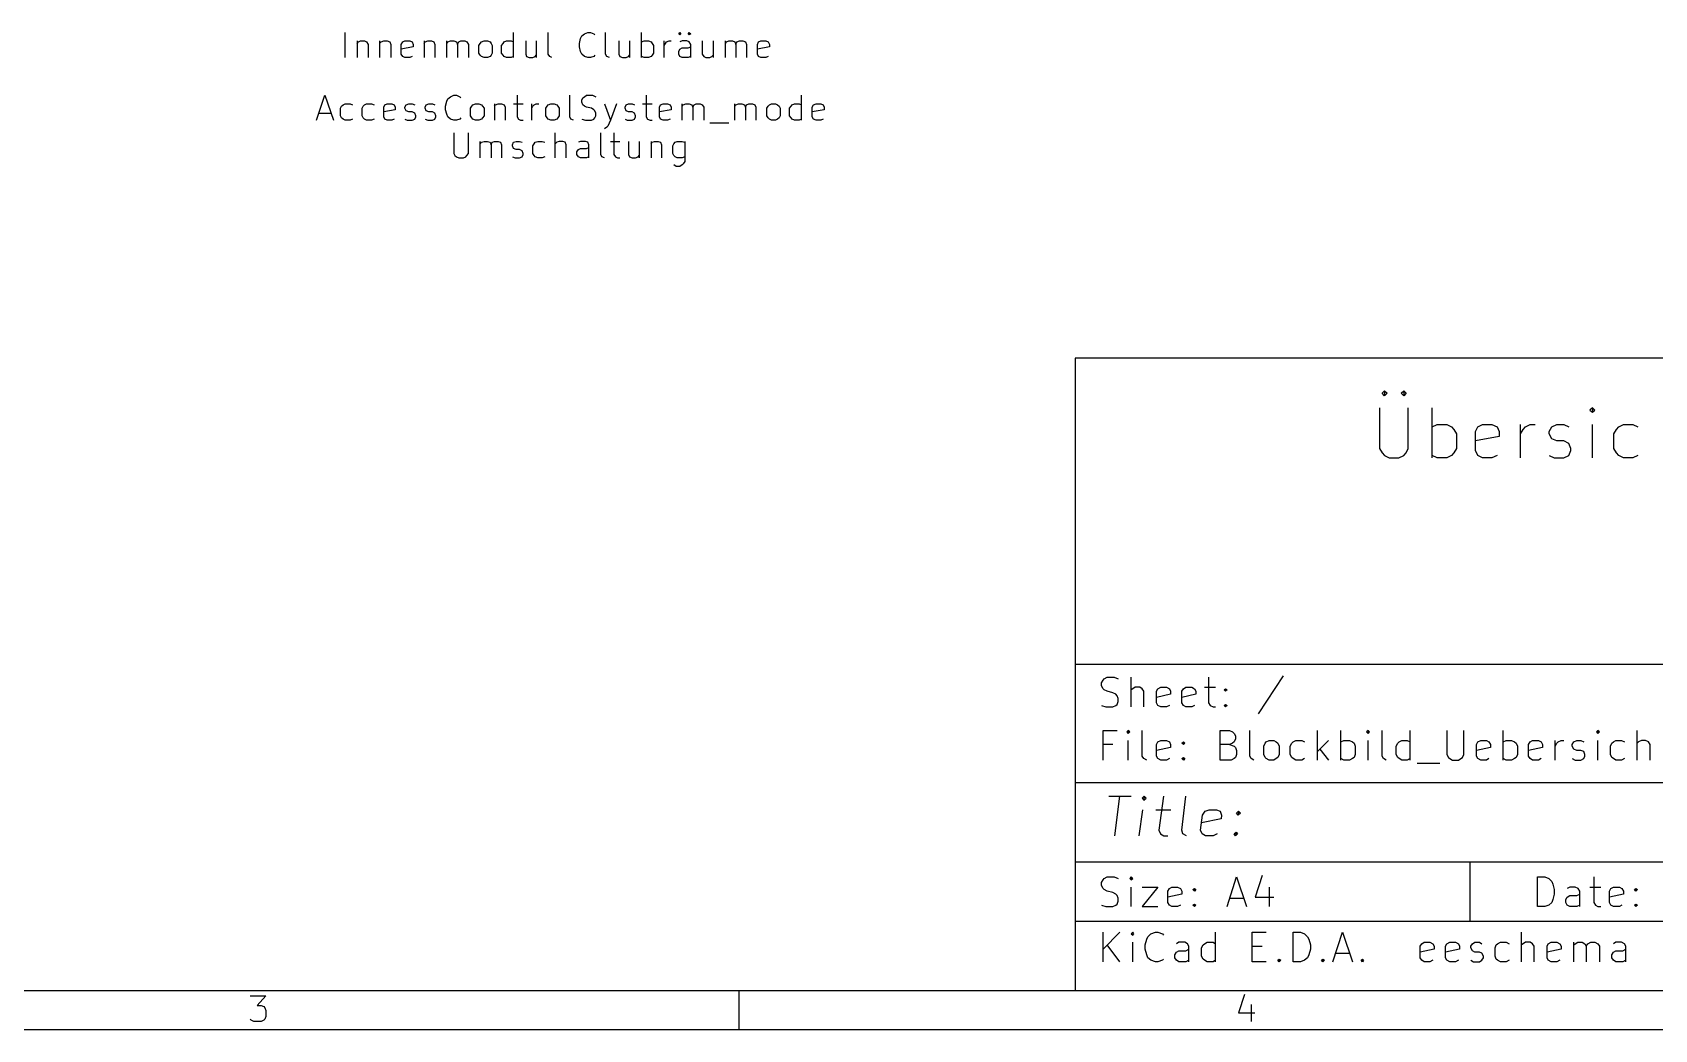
# Model space of a CAD drawing. Extents: x 10 to 287, y -200 to -10.
# Drawn here: x 124.2 to 206.3, y -200 to -149.5 of the extents above; entities that cross this region are included whole.
import ezdxf

# ---------------------------------------------------------------- set-up
doc = ezdxf.new("R2010")
doc.units = 0
doc.header["$MEASUREMENT"] = 0
doc.layers.add('BLUE3', color=171, linetype='CONTINUOUS')
doc.layers.add('RED2', color=1, linetype='CONTINUOUS')

msp = doc.modelspace()

# ---------------------------------------------------------------- linework, layer by layer
at = {"layer": 'BLUE3', "linetype": 'CONTINUOUS'}
for p, q in [((140.056, -150.8), (140.056, -149.53)), ((140.665, -149.962), (140.665, -150.8)), ((140.665, -150.089), (140.741, -150.012)), ((140.741, -150.012), (140.843, -149.962)), ((140.843, -149.962), (141.046, -149.962)), ((141.046, -149.962), (141.148, -150.012)), ((141.148, -150.012), (141.224, -150.139)), ((141.224, -150.139), (141.224, -150.8)), ((141.808, -149.962), (141.808, -150.8)), ((141.808, -150.089), (141.884, -150.012)), ((141.884, -150.012), (142.011, -149.962)), ((142.011, -149.962), (142.189, -149.962)), ((142.189, -149.962), (142.316, -150.012)), ((142.316, -150.012), (142.367, -150.139)), ((142.367, -150.139), (142.367, -150.8)), ((142.9, -150.139), (142.977, -150.012)), ((142.9, -150.622), (142.9, -150.139)), ((143.51, -150.266), (142.9, -150.368)), ((142.977, -150.012), (143.078, -149.962)), ((143.078, -149.962), (143.332, -149.962)), ((143.332, -149.962), (143.459, -150.012)), ((143.459, -150.012), (143.51, -150.139)), ((143.51, -150.139), (143.51, -150.266)), ((144.069, -149.962), (144.069, -150.8)), ((144.069, -150.089), (144.12, -150.012)), ((144.12, -150.012), (144.247, -149.962)), ((144.247, -149.962), (144.424, -149.962)), ((144.424, -149.962), (144.551, -150.012)), ((144.551, -150.012), (144.602, -150.139)), ((144.602, -150.139), (144.602, -150.8)), ((145.212, -150.8), (145.212, -149.962)), ((145.212, -150.089), (145.263, -150.012)), ((145.263, -150.012), (145.39, -149.962)), ((145.39, -149.962), (145.567, -149.962)), ((145.567, -149.962), (145.694, -150.012)), ((145.694, -150.012), (145.745, -150.139)), ((145.745, -150.139), (145.821, -150.012)), ((145.745, -150.139), (145.745, -150.8)), ((145.821, -150.012), (145.923, -149.962)), ((145.923, -149.962), (146.126, -149.962)), ((146.126, -149.962), (146.228, -150.012)), ((146.228, -150.012), (146.304, -150.139)), ((146.304, -150.139), (146.304, -150.8)), ((146.837, -150.19), (146.888, -150.089)), ((146.837, -150.571), (146.837, -150.19)), ((146.888, -150.089), (146.964, -150.012)), ((146.964, -150.012), (147.091, -149.962)), ((147.091, -149.962), (147.269, -149.962)), ((147.269, -149.962), (147.396, -150.012)), ((147.396, -150.012), (147.447, -150.089)), ((147.447, -150.089), (147.498, -150.19)), ((147.498, -150.19), (147.498, -150.571)), ((147.98, -150.19), (148.057, -150.089)), ((147.98, -150.571), (147.98, -150.19)), ((148.057, -150.089), (148.107, -150.012)), ((148.107, -150.012), (148.234, -149.962)), ((148.234, -149.962), (148.463, -149.962)), ((148.463, -149.962), (148.59, -150.012)), ((148.59, -150.8), (148.59, -149.53)), ((149.2, -149.962), (149.2, -150.622)), ((149.733, -149.962), (149.733, -150.8)), ((150.343, -150.622), (150.343, -149.53)), ((151.917, -150.089), (151.968, -149.835)), ((151.917, -150.266), (151.917, -150.089)), ((151.968, -150.495), (151.917, -150.266)), ((151.968, -149.835), (152.044, -149.708)), ((152.044, -149.708), (152.171, -149.606)), ((152.171, -149.606), (152.349, -149.53)), ((152.349, -149.53), (152.476, -149.53)), ((152.476, -149.53), (152.654, -149.606)), ((152.654, -149.606), (152.705, -149.657)), ((153.238, -150.622), (153.238, -149.53)), ((153.924, -149.962), (153.924, -150.622)), ((154.457, -149.962), (154.457, -150.8)), ((155.067, -150.8), (155.067, -149.53)), ((155.067, -150.012), (155.194, -149.962)), ((155.194, -149.962), (155.423, -149.962)), ((155.423, -149.962), (155.55, -150.012)), ((155.55, -150.012), (155.6, -150.089)), ((155.6, -150.089), (155.677, -150.19)), ((155.677, -150.19), (155.677, -150.571)), ((156.21, -150.8), (156.21, -149.962)), ((156.21, -150.19), (156.286, -150.089)), ((156.286, -150.089), (156.337, -150.012)), ((156.337, -150.012), (156.464, -149.962)), ((156.464, -149.962), (156.566, -149.962)), ((156.947, -149.606), (156.997, -149.53)), ((156.997, -149.657), (156.947, -149.606)), ((156.997, -149.53), (157.048, -149.606)), ((156.997, -149.53), (156.997, -149.657)), ((157.048, -149.606), (156.997, -149.657)), ((157.124, -149.962), (156.997, -150.012)), ((157.353, -149.962), (157.124, -149.962)), ((157.48, -150.012), (157.353, -149.962)), ((157.429, -149.606), (157.48, -149.53)), ((157.48, -149.657), (157.429, -149.606)), ((157.429, -150.317), (157.556, -150.266)), ((157.48, -149.53), (157.556, -149.606)), ((157.48, -149.53), (157.48, -149.657)), ((157.556, -149.606), (157.48, -149.657)), ((157.556, -150.139), (157.48, -150.012)), ((157.556, -150.8), (157.556, -150.139)), ((158.14, -149.962), (158.14, -150.622)), ((158.699, -149.962), (158.699, -150.8)), ((159.309, -150.8), (159.309, -149.962)), ((159.309, -150.089), (159.36, -150.012)), ((159.36, -150.012), (159.487, -149.962)), ((159.487, -149.962), (159.664, -149.962)), ((159.664, -149.962), (159.791, -150.012)), ((159.791, -150.012), (159.842, -150.139)), ((159.842, -150.139), (159.893, -150.012)), ((159.842, -150.139), (159.842, -150.8)), ((159.893, -150.012), (160.02, -149.962)), ((160.02, -149.962), (160.198, -149.962)), ((160.198, -149.962), (160.325, -150.012)), ((160.325, -150.012), (160.376, -150.139)), ((160.376, -150.139), (160.376, -150.8)), ((160.934, -150.139), (160.985, -150.012)), ((160.934, -150.622), (160.934, -150.139)), ((161.544, -150.266), (160.934, -150.368)), ((160.985, -150.012), (161.112, -149.962)), ((161.112, -149.962), (161.366, -149.962)), ((161.366, -149.962), (161.468, -150.012)), ((161.468, -150.012), (161.544, -150.139)), ((161.544, -150.139), (161.544, -150.266)), ((142.977, -150.749), (142.9, -150.622)), ((143.078, -150.8), (142.977, -150.749)), ((143.332, -150.8), (143.078, -150.8)), ((143.459, -150.749), (143.332, -150.8)), ((146.888, -150.673), (146.837, -150.571)), ((146.964, -150.749), (146.888, -150.673)), ((147.091, -150.8), (146.964, -150.749)), ((147.269, -150.8), (147.091, -150.8)), ((147.396, -150.749), (147.269, -150.8)), ((147.447, -150.673), (147.396, -150.749)), ((147.498, -150.571), (147.447, -150.673)), ((148.057, -150.673), (147.98, -150.571)), ((148.107, -150.749), (148.057, -150.673)), ((148.234, -150.8), (148.107, -150.749)), ((148.463, -150.8), (148.234, -150.8)), ((148.59, -150.749), (148.463, -150.8)), ((149.2, -150.622), (149.25, -150.749)), ((149.25, -150.749), (149.377, -150.8)), ((149.377, -150.8), (149.555, -150.8)), ((149.555, -150.8), (149.682, -150.749)), ((149.682, -150.749), (149.733, -150.673)), ((150.419, -150.749), (150.343, -150.622)), ((150.52, -150.8), (150.419, -150.749)), ((152.044, -150.622), (151.968, -150.495)), ((152.171, -150.749), (152.044, -150.622)), ((152.349, -150.8), (152.171, -150.749)), ((152.476, -150.8), (152.349, -150.8)), ((152.654, -150.749), (152.476, -150.8)), ((152.705, -150.673), (152.654, -150.749)), ((153.314, -150.749), (153.238, -150.622)), ((153.441, -150.8), (153.314, -150.749)), ((153.924, -150.622), (153.975, -150.749)), ((153.975, -150.749), (154.102, -150.8)), ((154.102, -150.8), (154.28, -150.8)), ((154.28, -150.8), (154.407, -150.749)), ((154.407, -150.749), (154.457, -150.673)), ((155.194, -150.8), (155.067, -150.749)), ((155.423, -150.8), (155.194, -150.8)), ((155.55, -150.749), (155.423, -150.8)), ((155.6, -150.673), (155.55, -150.749)), ((155.677, -150.571), (155.6, -150.673)), ((156.947, -150.495), (156.997, -150.368)), ((156.947, -150.622), (156.947, -150.495)), ((156.997, -150.749), (156.947, -150.622)), ((156.997, -150.368), (157.124, -150.317)), ((157.124, -150.8), (156.997, -150.749)), ((157.124, -150.317), (157.429, -150.317)), ((157.429, -150.8), (157.124, -150.8)), ((157.556, -150.749), (157.429, -150.8)), ((158.14, -150.622), (158.217, -150.749)), ((158.217, -150.749), (158.318, -150.8)), ((158.318, -150.8), (158.521, -150.8)), ((158.521, -150.8), (158.623, -150.749)), ((158.623, -150.749), (158.699, -150.673)), ((160.985, -150.749), (160.934, -150.622)), ((161.112, -150.8), (160.985, -150.749)), ((161.366, -150.8), (161.112, -150.8)), ((161.468, -150.749), (161.366, -150.8)), ((138.608, -153.975), (139.04, -152.705)), ((139.04, -152.705), (139.471, -153.975)), ((145.39, -152.781), (145.567, -152.705)), ((145.567, -152.705), (145.694, -152.705)), ((145.694, -152.705), (145.872, -152.781)), ((148.768, -152.705), (148.768, -153.797)), ((151.435, -153.797), (151.435, -152.705)), ((152.171, -152.781), (152.273, -152.705)), ((152.273, -152.705), (152.578, -152.705)), ((152.578, -152.705), (152.756, -152.781)), ((155.296, -152.705), (155.296, -153.797)), ((163.17, -153.975), (163.17, -152.705)), ((139.827, -153.365), (139.878, -153.264)), ((139.827, -153.746), (139.827, -153.365)), ((139.878, -153.264), (139.954, -153.187)), ((139.954, -153.187), (140.056, -153.137)), ((140.056, -153.137), (140.31, -153.137)), ((140.31, -153.137), (140.437, -153.187)), ((140.919, -153.365), (140.97, -153.264)), ((140.919, -153.746), (140.919, -153.365)), ((140.97, -153.264), (141.046, -153.187)), ((141.046, -153.187), (141.148, -153.137)), ((141.148, -153.137), (141.402, -153.137)), ((141.402, -153.137), (141.529, -153.187)), ((142.011, -153.314), (142.062, -153.187)), ((142.011, -153.797), (142.011, -153.314)), ((142.596, -153.441), (142.011, -153.543)), ((142.062, -153.187), (142.189, -153.137)), ((142.189, -153.137), (142.418, -153.137)), ((142.418, -153.137), (142.545, -153.187)), ((142.545, -153.187), (142.596, -153.314)), ((142.596, -153.314), (142.596, -153.441)), ((143.078, -153.314), (143.154, -153.187)), ((143.078, -153.365), (143.078, -153.314)), ((143.154, -153.492), (143.078, -153.365)), ((143.154, -153.187), (143.281, -153.137)), ((143.281, -153.543), (143.154, -153.492)), ((143.281, -153.137), (143.459, -153.137)), ((143.459, -153.543), (143.281, -153.543)), ((143.459, -153.137), (143.586, -153.187)), ((143.586, -153.619), (143.459, -153.543)), ((144.12, -153.314), (144.17, -153.187)), ((144.12, -153.365), (144.12, -153.314)), ((144.17, -153.492), (144.12, -153.365)), ((144.17, -153.187), (144.297, -153.137)), ((144.297, -153.543), (144.17, -153.492)), ((144.297, -153.137), (144.475, -153.137)), ((144.475, -153.543), (144.297, -153.543)), ((144.475, -153.137), (144.602, -153.187)), ((144.602, -153.619), (144.475, -153.543)), ((145.136, -153.264), (145.212, -153.01)), ((145.136, -153.441), (145.136, -153.264)), ((145.212, -153.67), (145.136, -153.441)), ((145.212, -153.01), (145.263, -152.883)), ((145.263, -152.883), (145.39, -152.781)), ((145.872, -152.781), (145.923, -152.832)), ((146.406, -153.365), (146.482, -153.264)), ((146.406, -153.746), (146.406, -153.365)), ((146.482, -153.264), (146.533, -153.187)), ((146.533, -153.187), (146.66, -153.137)), ((146.66, -153.137), (146.837, -153.137)), ((146.837, -153.137), (146.964, -153.187)), ((146.964, -153.187), (147.015, -153.264)), ((147.015, -153.264), (147.091, -153.365)), ((147.091, -153.365), (147.091, -153.746)), ((147.625, -153.137), (147.625, -153.975)), ((147.625, -153.264), (147.676, -153.187)), ((147.676, -153.187), (147.803, -153.137)), ((147.803, -153.137), (147.98, -153.137)), ((147.98, -153.137), (148.107, -153.187)), ((148.107, -153.187), (148.158, -153.314)), ((148.158, -153.314), (148.158, -153.975)), ((148.59, -153.137), (149.073, -153.137)), ((149.504, -153.975), (149.504, -153.137)), ((149.504, -153.365), (149.555, -153.264)), ((149.555, -153.264), (149.631, -153.187)), ((149.631, -153.187), (149.733, -153.137)), ((149.733, -153.137), (149.86, -153.137)), ((150.216, -153.365), (150.292, -153.264)), ((150.216, -153.746), (150.216, -153.365)), ((150.292, -153.264), (150.343, -153.187)), ((150.343, -153.187), (150.47, -153.137)), ((150.47, -153.137), (150.647, -153.137)), ((150.647, -153.137), (150.774, -153.187)), ((150.774, -153.187), (150.825, -153.264)), ((150.825, -153.264), (150.901, -153.365)), ((150.901, -153.365), (150.901, -153.746)), ((152.044, -152.959), (152.095, -152.832)), ((152.044, -153.06), (152.044, -152.959)), ((152.095, -153.187), (152.044, -153.06)), ((152.095, -152.832), (152.171, -152.781)), ((152.171, -153.264), (152.095, -153.187)), ((152.273, -153.314), (152.171, -153.264)), ((152.527, -153.365), (152.273, -153.314)), ((152.654, -153.441), (152.527, -153.365)), ((152.705, -153.492), (152.654, -153.441)), ((152.756, -153.619), (152.705, -153.492)), ((153.187, -153.137), (153.492, -153.975)), ((153.797, -153.137), (153.492, -153.975)), ((154.229, -153.314), (154.28, -153.187)), ((154.229, -153.365), (154.229, -153.314)), ((154.28, -153.492), (154.229, -153.365)), ((154.28, -153.187), (154.407, -153.137)), ((154.407, -153.543), (154.28, -153.492)), ((154.407, -153.137), (154.584, -153.137)), ((154.584, -153.543), (154.407, -153.543)), ((154.584, -153.137), (154.711, -153.187)), ((154.711, -153.619), (154.584, -153.543)), ((155.118, -153.137), (155.6, -153.137)), ((155.981, -153.314), (156.032, -153.187)), ((155.981, -153.797), (155.981, -153.314)), ((156.566, -153.441), (155.981, -153.543)), ((156.032, -153.187), (156.159, -153.137)), ((156.159, -153.137), (156.388, -153.137)), ((156.388, -153.137), (156.515, -153.187)), ((156.515, -153.187), (156.566, -153.314)), ((156.566, -153.314), (156.566, -153.441)), ((157.124, -153.975), (157.124, -153.137)), ((157.124, -153.264), (157.175, -153.187)), ((157.175, -153.187), (157.302, -153.137)), ((157.302, -153.137), (157.48, -153.137)), ((157.48, -153.137), (157.607, -153.187)), ((157.607, -153.187), (157.658, -153.314)), ((157.658, -153.314), (157.734, -153.187)), ((157.658, -153.314), (157.658, -153.975)), ((157.734, -153.187), (157.836, -153.137)), ((157.836, -153.137), (158.039, -153.137)), ((158.039, -153.137), (158.14, -153.187)), ((158.14, -153.187), (158.217, -153.314)), ((158.217, -153.314), (158.217, -153.975)), ((159.791, -153.975), (159.791, -153.137)), ((159.791, -153.264), (159.842, -153.187)), ((159.842, -153.187), (159.969, -153.137)), ((159.969, -153.137), (160.147, -153.137)), ((160.147, -153.137), (160.274, -153.187)), ((160.274, -153.187), (160.325, -153.314)), ((160.325, -153.314), (160.376, -153.187)), ((160.325, -153.314), (160.325, -153.975)), ((160.376, -153.187), (160.503, -153.137)), ((160.503, -153.137), (160.68, -153.137)), ((160.68, -153.137), (160.807, -153.187)), ((160.807, -153.187), (160.858, -153.314)), ((160.858, -153.314), (160.858, -153.975)), ((161.417, -153.365), (161.468, -153.264)), ((161.417, -153.746), (161.417, -153.365)), ((161.468, -153.264), (161.544, -153.187)), ((161.544, -153.187), (161.646, -153.137)), ((161.646, -153.137), (161.849, -153.137)), ((161.849, -153.137), (161.95, -153.187)), ((161.95, -153.187), (162.027, -153.264)), ((162.027, -153.264), (162.077, -153.365)), ((162.077, -153.365), (162.077, -153.746)), ((162.56, -153.365), (162.636, -153.264)), ((162.56, -153.746), (162.56, -153.365)), ((162.636, -153.264), (162.687, -153.187)), ((162.687, -153.187), (162.814, -153.137)), ((162.814, -153.137), (163.043, -153.137)), ((163.043, -153.137), (163.17, -153.187)), ((163.703, -153.314), (163.779, -153.187)), ((163.703, -153.797), (163.703, -153.314)), ((164.313, -153.441), (163.703, -153.543)), ((163.779, -153.187), (163.906, -153.137)), ((163.906, -153.137), (164.135, -153.137)), ((164.135, -153.137), (164.262, -153.187)), ((164.262, -153.187), (164.313, -153.314)), ((164.313, -153.314), (164.313, -153.441)), ((138.735, -153.619), (139.344, -153.619)), ((139.878, -153.848), (139.827, -153.746)), ((139.954, -153.924), (139.878, -153.848)), ((140.056, -153.975), (139.954, -153.924)), ((140.31, -153.975), (140.056, -153.975)), ((140.437, -153.924), (140.31, -153.975)), ((140.97, -153.848), (140.919, -153.746)), ((141.046, -153.924), (140.97, -153.848)), ((141.148, -153.975), (141.046, -153.924)), ((141.402, -153.975), (141.148, -153.975)), ((141.529, -153.924), (141.402, -153.975)), ((142.062, -153.924), (142.011, -153.797)), ((142.189, -153.975), (142.062, -153.924)), ((142.418, -153.975), (142.189, -153.975)), ((142.545, -153.924), (142.418, -153.975)), ((143.078, -153.924), (143.205, -153.975)), ((143.205, -153.975), (143.459, -153.975)), ((143.459, -153.975), (143.586, -153.924)), ((143.637, -153.746), (143.586, -153.619)), ((143.586, -153.924), (143.637, -153.797)), ((143.637, -153.797), (143.637, -153.746)), ((144.12, -153.924), (144.247, -153.975)), ((144.247, -153.975), (144.475, -153.975)), ((144.475, -153.975), (144.602, -153.924)), ((144.653, -153.746), (144.602, -153.619)), ((144.602, -153.924), (144.653, -153.797)), ((144.653, -153.797), (144.653, -153.746)), ((145.263, -153.797), (145.212, -153.67)), ((145.39, -153.924), (145.263, -153.797)), ((145.567, -153.975), (145.39, -153.924)), ((145.694, -153.975), (145.567, -153.975)), ((145.872, -153.924), (145.694, -153.975)), ((145.923, -153.848), (145.872, -153.924)), ((146.482, -153.848), (146.406, -153.746)), ((146.533, -153.924), (146.482, -153.848)), ((146.66, -153.975), (146.533, -153.924)), ((146.837, -153.975), (146.66, -153.975)), ((146.964, -153.924), (146.837, -153.975)), ((147.015, -153.848), (146.964, -153.924)), ((147.091, -153.746), (147.015, -153.848)), ((148.768, -153.797), (148.844, -153.924)), ((148.844, -153.924), (148.946, -153.975)), ((148.946, -153.975), (149.073, -153.975)), ((150.292, -153.848), (150.216, -153.746)), ((150.343, -153.924), (150.292, -153.848)), ((150.47, -153.975), (150.343, -153.924)), ((150.647, -153.975), (150.47, -153.975)), ((150.774, -153.924), (150.647, -153.975)), ((150.825, -153.848), (150.774, -153.924)), ((150.901, -153.746), (150.825, -153.848)), ((151.486, -153.924), (151.435, -153.797)), ((151.613, -153.975), (151.486, -153.924)), ((152.044, -153.924), (152.222, -153.975)), ((152.222, -153.975), (152.527, -153.975)), ((152.527, -153.975), (152.654, -153.924)), ((152.654, -153.924), (152.705, -153.848)), ((152.705, -153.848), (152.756, -153.746)), ((152.756, -153.746), (152.756, -153.619)), ((153.314, -154.33), (153.187, -154.407)), ((153.365, -154.28), (153.314, -154.33)), ((153.492, -153.975), (153.365, -154.28)), ((154.229, -153.924), (154.33, -153.975)), ((154.33, -153.975), (154.584, -153.975)), ((154.584, -153.975), (154.711, -153.924)), ((154.762, -153.746), (154.711, -153.619)), ((154.711, -153.924), (154.762, -153.797)), ((154.762, -153.797), (154.762, -153.746)), ((155.296, -153.797), (155.372, -153.924)), ((155.372, -153.924), (155.499, -153.975)), ((155.499, -153.975), (155.6, -153.975)), ((156.032, -153.924), (155.981, -153.797)), ((156.159, -153.975), (156.032, -153.924)), ((156.388, -153.975), (156.159, -153.975)), ((156.515, -153.924), (156.388, -153.975)), ((158.521, -154.102), (159.487, -154.102)), ((161.468, -153.848), (161.417, -153.746)), ((161.544, -153.924), (161.468, -153.848)), ((161.646, -153.975), (161.544, -153.924)), ((161.849, -153.975), (161.646, -153.975)), ((161.95, -153.924), (161.849, -153.975)), ((162.027, -153.848), (161.95, -153.924)), ((162.077, -153.746), (162.027, -153.848)), ((162.636, -153.848), (162.56, -153.746)), ((162.687, -153.924), (162.636, -153.848)), ((162.814, -153.975), (162.687, -153.924)), ((163.043, -153.975), (162.814, -153.975)), ((163.17, -153.924), (163.043, -153.975)), ((163.779, -153.924), (163.703, -153.797)), ((163.906, -153.975), (163.779, -153.924)), ((164.135, -153.975), (163.906, -153.975)), ((164.262, -153.924), (164.135, -153.975)), ((145.567, -154.61), (145.567, -155.651)), ((146.304, -155.651), (146.304, -154.61)), ((146.888, -155.88), (146.888, -155.042)), ((146.888, -155.169), (146.964, -155.092)), ((146.964, -155.092), (147.091, -155.042)), ((147.091, -155.042), (147.269, -155.042)), ((147.269, -155.042), (147.396, -155.092)), ((147.396, -155.092), (147.447, -155.219)), ((147.447, -155.219), (147.498, -155.092)), ((147.498, -155.092), (147.625, -155.042)), ((147.625, -155.042), (147.803, -155.042)), ((147.803, -155.042), (147.93, -155.092)), ((147.93, -155.092), (147.98, -155.219)), ((148.539, -155.219), (148.59, -155.092)), ((148.59, -155.092), (148.717, -155.042)), ((148.717, -155.042), (148.895, -155.042)), ((148.895, -155.042), (149.022, -155.092)), ((149.555, -155.27), (149.631, -155.169)), ((149.631, -155.169), (149.682, -155.092)), ((149.682, -155.092), (149.809, -155.042)), ((149.809, -155.042), (150.038, -155.042)), ((150.038, -155.042), (150.165, -155.092)), ((150.698, -155.88), (150.698, -154.61)), ((150.774, -155.092), (150.698, -155.169)), ((150.901, -155.042), (150.774, -155.092)), ((151.079, -155.042), (150.901, -155.042)), ((151.206, -155.092), (151.079, -155.042)), ((151.257, -155.219), (151.206, -155.092)), ((151.968, -155.042), (151.867, -155.092)), ((152.222, -155.042), (151.968, -155.042)), ((152.349, -155.092), (152.222, -155.042)), ((152.4, -155.219), (152.349, -155.092)), ((153.01, -155.702), (153.01, -154.61)), ((153.492, -155.042), (153.975, -155.042)), ((153.67, -154.61), (153.67, -155.702)), ((154.407, -155.042), (154.407, -155.702)), ((154.94, -155.042), (154.94, -155.88)), ((155.55, -155.042), (155.55, -155.88)), ((155.55, -155.169), (155.6, -155.092)), ((155.6, -155.092), (155.727, -155.042)), ((155.727, -155.042), (155.905, -155.042)), ((155.905, -155.042), (156.032, -155.092)), ((156.032, -155.092), (156.083, -155.219)), ((156.642, -155.27), (156.693, -155.169)), ((156.693, -155.169), (156.769, -155.092)), ((156.769, -155.092), (156.87, -155.042)), ((156.87, -155.042), (157.124, -155.042)), ((157.124, -155.042), (157.251, -155.092)), ((157.251, -155.042), (157.251, -156.058)), ((145.567, -155.651), (145.618, -155.753)), ((145.618, -155.753), (145.694, -155.829)), ((145.694, -155.829), (145.821, -155.88)), ((145.821, -155.88), (146.05, -155.88)), ((146.05, -155.88), (146.177, -155.829)), ((146.177, -155.829), (146.228, -155.753)), ((146.228, -155.753), (146.304, -155.651)), ((147.447, -155.219), (147.447, -155.88)), ((147.98, -155.219), (147.98, -155.88)), ((148.539, -155.27), (148.539, -155.219)), ((148.59, -155.397), (148.539, -155.27)), ((148.539, -155.829), (148.666, -155.88)), ((148.717, -155.448), (148.59, -155.397)), ((148.666, -155.88), (148.895, -155.88)), ((148.895, -155.448), (148.717, -155.448)), ((149.022, -155.524), (148.895, -155.448)), ((148.895, -155.88), (149.022, -155.829)), ((149.073, -155.651), (149.022, -155.524)), ((149.022, -155.829), (149.073, -155.702)), ((149.073, -155.702), (149.073, -155.651)), ((149.555, -155.651), (149.555, -155.27)), ((149.631, -155.753), (149.555, -155.651)), ((149.682, -155.829), (149.631, -155.753)), ((149.809, -155.88), (149.682, -155.829)), ((150.038, -155.88), (149.809, -155.88)), ((150.165, -155.829), (150.038, -155.88)), ((151.257, -155.88), (151.257, -155.219)), ((151.79, -155.575), (151.867, -155.448)), ((151.79, -155.702), (151.79, -155.575)), ((151.867, -155.829), (151.79, -155.702)), ((151.867, -155.448), (151.968, -155.397)), ((151.968, -155.88), (151.867, -155.829)), ((151.968, -155.397), (152.273, -155.397)), ((152.273, -155.88), (151.968, -155.88)), ((152.273, -155.397), (152.4, -155.346)), ((152.4, -155.829), (152.273, -155.88)), ((152.4, -155.88), (152.4, -155.219)), ((153.06, -155.829), (153.01, -155.702)), ((153.187, -155.88), (153.06, -155.829)), ((153.67, -155.702), (153.746, -155.829)), ((153.746, -155.829), (153.848, -155.88)), ((153.848, -155.88), (153.975, -155.88)), ((154.407, -155.702), (154.457, -155.829)), ((154.457, -155.829), (154.584, -155.88)), ((154.584, -155.88), (154.762, -155.88)), ((154.762, -155.88), (154.889, -155.829)), ((154.889, -155.829), (154.94, -155.753)), ((156.083, -155.219), (156.083, -155.88)), ((156.642, -155.651), (156.642, -155.27)), ((156.693, -155.753), (156.642, -155.651)), ((156.769, -155.829), (156.693, -155.753)), ((156.87, -155.88), (156.769, -155.829)), ((157.124, -155.88), (156.87, -155.88)), ((157.251, -155.829), (157.124, -155.88)), ((156.82, -156.312), (156.693, -156.235)), ((156.997, -156.312), (156.82, -156.312)), ((157.124, -156.235), (156.997, -156.312)), ((157.175, -156.185), (157.124, -156.235)), ((157.251, -156.058), (157.175, -156.185)), ((192.557, -167.792), (192.684, -167.665)), ((192.684, -167.919), (192.557, -167.792)), ((192.684, -167.665), (192.811, -167.792)), ((192.684, -167.665), (192.684, -167.919)), ((192.811, -167.792), (192.684, -167.919)), ((193.523, -167.792), (193.65, -167.665)), ((193.65, -167.919), (193.523, -167.792)), ((193.65, -167.665), (193.777, -167.792)), ((193.65, -167.665), (193.65, -167.919)), ((193.777, -167.792), (193.65, -167.919)), ((192.43, -168.529), (192.43, -170.586)), ((193.878, -170.586), (193.878, -168.529)), ((195.097, -171.069), (195.097, -168.529)), ((203.2, -168.529), (203.073, -168.656)), ((203.073, -168.656), (203.2, -168.758)), ((203.327, -168.656), (203.2, -168.529)), ((203.2, -168.529), (203.2, -168.758)), ((203.2, -168.758), (203.327, -168.656)), ((195.097, -169.494), (195.351, -169.367)), ((195.351, -169.367), (195.834, -169.367)), ((195.834, -169.367), (196.063, -169.494)), ((196.063, -169.494), (196.19, -169.621)), ((196.19, -169.621), (196.317, -169.85)), ((196.317, -169.85), (196.317, -170.586)), ((197.282, -169.723), (197.409, -169.494)), ((197.282, -170.688), (197.282, -169.723)), ((198.476, -169.977), (197.282, -170.205)), ((197.409, -169.494), (197.637, -169.367)), ((197.637, -169.367), (198.12, -169.367)), ((198.12, -169.367), (198.374, -169.494)), ((198.374, -169.494), (198.476, -169.723)), ((198.476, -169.723), (198.476, -169.977)), ((199.568, -171.069), (199.568, -169.367)), ((199.568, -169.85), (199.695, -169.621)), ((199.695, -169.621), (199.822, -169.494)), ((199.822, -169.494), (200.05, -169.367)), ((200.05, -169.367), (200.304, -169.367)), ((201.016, -169.723), (201.143, -169.494)), ((201.016, -169.85), (201.016, -169.723)), ((201.143, -170.104), (201.016, -169.85)), ((201.143, -169.494), (201.397, -169.367)), ((201.397, -169.367), (201.752, -169.367)), ((201.752, -169.367), (202.006, -169.494)), ((203.2, -171.069), (203.2, -169.367)), ((204.292, -169.85), (204.419, -169.621)), ((204.292, -170.586), (204.292, -169.85)), ((204.419, -169.621), (204.546, -169.494)), ((204.546, -169.494), (204.775, -169.367)), ((204.775, -169.367), (205.257, -169.367)), ((205.257, -169.367), (205.511, -169.494)), ((192.43, -170.586), (192.557, -170.815)), ((193.777, -170.815), (193.878, -170.586)), ((196.317, -170.586), (196.19, -170.815)), ((197.409, -170.942), (197.282, -170.688)), ((201.397, -170.205), (201.143, -170.104)), ((201.752, -170.205), (201.397, -170.205)), ((202.006, -170.332), (201.752, -170.205)), ((202.108, -170.586), (202.006, -170.332)), ((202.006, -170.942), (202.108, -170.688)), ((202.108, -170.688), (202.108, -170.586)), ((204.419, -170.815), (204.292, -170.586)), ((192.557, -170.815), (192.684, -170.942)), ((192.684, -170.942), (192.913, -171.069)), ((192.913, -171.069), (193.396, -171.069)), ((193.396, -171.069), (193.65, -170.942)), ((193.65, -170.942), (193.777, -170.815)), ((195.351, -171.069), (195.097, -170.942)), ((195.834, -171.069), (195.351, -171.069)), ((196.063, -170.942), (195.834, -171.069)), ((196.19, -170.815), (196.063, -170.942)), ((197.637, -171.069), (197.409, -170.942)), ((198.12, -171.069), (197.637, -171.069)), ((198.374, -170.942), (198.12, -171.069)), ((201.016, -170.942), (201.27, -171.069)), ((201.27, -171.069), (201.752, -171.069)), ((201.752, -171.069), (202.006, -170.942)), ((204.546, -170.942), (204.419, -170.815)), ((204.775, -171.069), (204.546, -170.942)), ((205.257, -171.069), (204.775, -171.069)), ((205.511, -170.942), (205.257, -171.069))]:
    msp.add_line(p, q, dxfattribs=at)
at = {"layer": 'RED2', "linetype": 'CONTINUOUS'}
for p, q in [((177.013, -166.014), (177.013, -198.018)), ((285.013, -166.014), (177.013, -166.014)), ((177.013, -181.508), (285.013, -181.508)), ((178.435, -182.321), (178.486, -182.245)), ((178.486, -182.245), (178.638, -182.169)), ((178.638, -182.169), (178.994, -182.169)), ((178.994, -182.169), (179.197, -182.245)), ((179.857, -183.667), (179.857, -182.169)), ((183.769, -182.169), (183.769, -183.464)), ((187.554, -182.093), (186.284, -184.023)), ((178.359, -182.448), (178.435, -182.321)), ((178.359, -182.601), (178.359, -182.448)), ((178.435, -182.753), (178.359, -182.601)), ((178.486, -182.804), (178.435, -182.753)), ((178.638, -182.88), (178.486, -182.804)), ((178.918, -182.956), (178.638, -182.88)), ((179.07, -183.032), (178.918, -182.956)), ((179.146, -183.109), (179.07, -183.032)), ((179.197, -183.236), (179.146, -183.109)), ((179.934, -182.753), (179.857, -182.804)), ((180.061, -182.677), (179.934, -182.753)), ((180.289, -182.677), (180.061, -182.677)), ((180.416, -182.753), (180.289, -182.677)), ((180.492, -182.88), (180.416, -182.753)), ((180.492, -183.667), (180.492, -182.88)), ((181.127, -182.88), (181.204, -182.753)), ((181.127, -183.464), (181.127, -182.88)), ((181.839, -183.032), (181.127, -183.185)), ((181.204, -182.753), (181.356, -182.677)), ((181.356, -182.677), (181.635, -182.677)), ((181.635, -182.677), (181.788, -182.753)), ((181.788, -182.753), (181.839, -182.88)), ((181.839, -182.88), (181.839, -183.032)), ((182.423, -182.88), (182.499, -182.753)), ((182.423, -183.464), (182.423, -182.88)), ((183.134, -183.032), (182.423, -183.185)), ((182.499, -182.753), (182.626, -182.677)), ((182.626, -182.677), (182.931, -182.677)), ((182.931, -182.677), (183.058, -182.753)), ((183.058, -182.753), (183.134, -182.88)), ((183.134, -182.88), (183.134, -183.032)), ((183.566, -182.677), (184.125, -182.677)), ((184.556, -182.804), (184.633, -182.753)), ((184.633, -182.88), (184.556, -182.804)), ((184.633, -182.753), (184.709, -182.804)), ((184.633, -182.753), (184.633, -182.88)), ((184.709, -182.804), (184.633, -182.88)), ((178.359, -183.591), (178.562, -183.667)), ((178.562, -183.667), (178.918, -183.667)), ((178.918, -183.667), (179.07, -183.591)), ((179.07, -183.591), (179.146, -183.54)), ((179.146, -183.54), (179.197, -183.388)), ((179.197, -183.388), (179.197, -183.236)), ((181.204, -183.591), (181.127, -183.464)), ((181.356, -183.667), (181.204, -183.591)), ((181.635, -183.667), (181.356, -183.667)), ((181.788, -183.591), (181.635, -183.667)), ((182.499, -183.591), (182.423, -183.464)), ((182.626, -183.667), (182.499, -183.591)), ((182.931, -183.667), (182.626, -183.667)), ((183.058, -183.591), (182.931, -183.667)), ((183.769, -183.464), (183.845, -183.591)), ((183.845, -183.591), (183.998, -183.667)), ((183.998, -183.667), (184.125, -183.667)), ((184.556, -183.591), (184.633, -183.54)), ((184.633, -183.667), (184.556, -183.591)), ((184.633, -183.54), (184.709, -183.591)), ((184.633, -183.54), (184.633, -183.667)), ((184.709, -183.591), (184.633, -183.667)), ((178.435, -186.36), (178.435, -184.861)), ((178.435, -184.861), (179.146, -184.861)), ((178.918, -185.572), (178.435, -185.572)), ((179.705, -184.861), (179.629, -184.937)), ((179.629, -184.937), (179.705, -185.014)), ((179.781, -184.937), (179.705, -184.861)), ((179.705, -184.861), (179.705, -185.014)), ((179.705, -185.014), (179.781, -184.937)), ((179.705, -186.36), (179.705, -185.369)), ((180.416, -186.157), (180.416, -184.861)), ((181.127, -185.572), (181.204, -185.445)), ((181.127, -186.157), (181.127, -185.572)), ((181.204, -185.445), (181.356, -185.369)), ((181.356, -185.369), (181.635, -185.369)), ((181.635, -185.369), (181.788, -185.445)), ((181.788, -185.445), (181.839, -185.572)), ((181.839, -185.572), (181.839, -185.725)), ((182.423, -185.496), (182.499, -185.445)), ((182.499, -185.572), (182.423, -185.496)), ((182.499, -185.445), (182.575, -185.496)), ((182.499, -185.445), (182.499, -185.572)), ((182.575, -185.496), (182.499, -185.572)), ((184.353, -186.36), (184.353, -184.861)), ((184.353, -184.861), (184.836, -184.861)), ((184.836, -185.572), (184.353, -185.572)), ((184.836, -184.861), (184.988, -184.937)), ((184.988, -185.496), (184.836, -185.572)), ((184.836, -185.572), (185.064, -185.649)), ((184.988, -184.937), (185.064, -185.014)), ((185.064, -185.445), (184.988, -185.496)), ((185.064, -185.014), (185.141, -185.141)), ((185.141, -185.293), (185.064, -185.445)), ((185.141, -185.141), (185.141, -185.293)), ((185.852, -186.157), (185.852, -184.861)), ((186.563, -185.649), (186.639, -185.496)), ((186.639, -185.496), (186.69, -185.445)), ((186.69, -185.445), (186.842, -185.369)), ((186.842, -185.369), (187.071, -185.369)), ((187.071, -185.369), (187.198, -185.445)), ((187.198, -185.445), (187.274, -185.496)), ((187.274, -185.496), (187.35, -185.649)), ((187.909, -185.649), (187.985, -185.496)), ((187.985, -185.496), (188.062, -185.445)), ((188.062, -185.445), (188.189, -185.369)), ((188.189, -185.369), (188.493, -185.369)), ((188.493, -185.369), (188.62, -185.445)), ((189.281, -186.36), (189.281, -184.861)), ((189.84, -185.369), (189.281, -185.928)), ((190.475, -186.36), (190.475, -184.861)), ((190.475, -185.445), (190.627, -185.369)), ((190.627, -185.369), (190.906, -185.369)), ((190.906, -185.369), (191.059, -185.445)), ((191.059, -185.445), (191.135, -185.496)), ((191.135, -185.496), (191.186, -185.649)), ((191.846, -184.861), (191.77, -184.937)), ((191.77, -184.937), (191.846, -185.014)), ((191.922, -184.937), (191.846, -184.861)), ((191.846, -184.861), (191.846, -185.014)), ((191.846, -185.014), (191.922, -184.937)), ((191.846, -186.36), (191.846, -185.369)), ((192.557, -186.157), (192.557, -184.861)), ((193.269, -185.649), (193.345, -185.496)), ((193.345, -185.496), (193.421, -185.445)), ((193.421, -185.445), (193.548, -185.369)), ((193.548, -185.369), (193.827, -185.369)), ((193.827, -185.369), (193.98, -185.445)), ((193.98, -186.36), (193.98, -184.861)), ((195.834, -184.861), (195.834, -186.08)), ((196.698, -186.08), (196.698, -184.861)), ((197.333, -185.572), (197.409, -185.445)), ((197.333, -186.157), (197.333, -185.572)), ((197.409, -185.445), (197.561, -185.369)), ((197.561, -185.369), (197.841, -185.369)), ((197.841, -185.369), (197.968, -185.445)), ((197.968, -185.445), (198.044, -185.572)), ((198.044, -185.572), (198.044, -185.725)), ((198.679, -186.36), (198.679, -184.861)), ((198.679, -185.445), (198.831, -185.369)), ((198.831, -185.369), (199.111, -185.369)), ((199.111, -185.369), (199.263, -185.445)), ((199.263, -185.445), (199.339, -185.496)), ((199.339, -185.496), (199.415, -185.649)), ((199.974, -185.572), (200.05, -185.445)), ((199.974, -186.157), (199.974, -185.572)), ((200.05, -185.445), (200.177, -185.369)), ((200.177, -185.369), (200.482, -185.369)), ((200.482, -185.369), (200.609, -185.445)), ((200.609, -185.445), (200.685, -185.572)), ((200.685, -185.572), (200.685, -185.725)), ((201.32, -186.36), (201.32, -185.369)), ((201.32, -185.649), (201.397, -185.496)), ((201.397, -185.496), (201.473, -185.445)), ((201.473, -185.445), (201.625, -185.369)), ((201.625, -185.369), (201.752, -185.369)), ((202.184, -185.572), (202.26, -185.445)), ((202.184, -185.649), (202.184, -185.572)), ((202.26, -185.445), (202.413, -185.369)), ((202.413, -185.369), (202.616, -185.369)), ((202.616, -185.369), (202.768, -185.445)), ((203.479, -184.861), (203.403, -184.937)), ((203.403, -184.937), (203.479, -185.014)), ((203.556, -184.937), (203.479, -184.861)), ((203.479, -184.861), (203.479, -185.014)), ((203.479, -185.014), (203.556, -184.937)), ((203.479, -186.36), (203.479, -185.369)), ((204.114, -185.649), (204.191, -185.496)), ((204.191, -185.496), (204.267, -185.445)), ((204.267, -185.445), (204.394, -185.369)), ((204.394, -185.369), (204.673, -185.369)), ((204.673, -185.369), (204.826, -185.445)), ((205.461, -186.36), (205.461, -184.861)), ((205.537, -185.445), (205.461, -185.496)), ((205.689, -185.369), (205.537, -185.445)), ((205.892, -185.369), (205.689, -185.369)), ((206.045, -185.445), (205.892, -185.369)), ((206.121, -185.572), (206.045, -185.445)), ((206.121, -186.36), (206.121, -185.572)), ((180.492, -186.284), (180.416, -186.157)), ((180.645, -186.36), (180.492, -186.284)), ((181.839, -185.725), (181.127, -185.877)), ((181.204, -186.284), (181.127, -186.157)), ((181.356, -186.36), (181.204, -186.284)), ((181.635, -186.36), (181.356, -186.36)), ((181.788, -186.284), (181.635, -186.36)), ((182.423, -186.284), (182.499, -186.233)), ((182.499, -186.36), (182.423, -186.284)), ((182.499, -186.233), (182.575, -186.284)), ((182.499, -186.233), (182.499, -186.36)), ((182.575, -186.284), (182.499, -186.36)), ((184.912, -186.36), (184.353, -186.36)), ((185.064, -186.284), (184.912, -186.36)), ((185.064, -185.649), (185.141, -185.725)), ((185.141, -186.233), (185.064, -186.284)), ((185.141, -185.725), (185.191, -185.877)), ((185.191, -186.08), (185.141, -186.233)), ((185.191, -185.877), (185.191, -186.08)), ((185.928, -186.284), (185.852, -186.157)), ((186.055, -186.36), (185.928, -186.284)), ((186.563, -186.08), (186.563, -185.649)), ((186.639, -186.233), (186.563, -186.08)), ((186.69, -186.284), (186.639, -186.233)), ((186.842, -186.36), (186.69, -186.284)), ((187.071, -186.36), (186.842, -186.36)), ((187.198, -186.284), (187.071, -186.36)), ((187.274, -186.233), (187.198, -186.284)), ((187.35, -186.08), (187.274, -186.233)), ((187.35, -185.649), (187.35, -186.08)), ((187.909, -186.08), (187.909, -185.649)), ((187.985, -186.233), (187.909, -186.08)), ((188.062, -186.284), (187.985, -186.233)), ((188.189, -186.36), (188.062, -186.284)), ((188.493, -186.36), (188.189, -186.36)), ((188.62, -186.284), (188.493, -186.36)), ((189.408, -185.801), (189.84, -186.36)), ((190.627, -186.36), (190.475, -186.284)), ((190.906, -186.36), (190.627, -186.36)), ((191.059, -186.284), (190.906, -186.36)), ((191.135, -186.233), (191.059, -186.284)), ((191.186, -186.08), (191.135, -186.233)), ((191.186, -185.649), (191.186, -186.08)), ((192.634, -186.284), (192.557, -186.157)), ((192.761, -186.36), (192.634, -186.284)), ((193.269, -186.08), (193.269, -185.649)), ((193.345, -186.233), (193.269, -186.08)), ((193.421, -186.284), (193.345, -186.233)), ((193.548, -186.36), (193.421, -186.284)), ((193.827, -186.36), (193.548, -186.36)), ((193.98, -186.284), (193.827, -186.36)), ((195.834, -186.08), (195.91, -186.233)), ((195.91, -186.233), (195.986, -186.284)), ((195.986, -186.284), (196.113, -186.36)), ((196.113, -186.36), (196.418, -186.36)), ((196.418, -186.36), (196.545, -186.284)), ((196.545, -186.284), (196.621, -186.233)), ((196.621, -186.233), (196.698, -186.08)), ((198.044, -185.725), (197.333, -185.877)), ((197.409, -186.284), (197.333, -186.157)), ((197.561, -186.36), (197.409, -186.284)), ((197.841, -186.36), (197.561, -186.36)), ((197.968, -186.284), (197.841, -186.36)), ((198.831, -186.36), (198.679, -186.284)), ((199.111, -186.36), (198.831, -186.36)), ((199.263, -186.284), (199.111, -186.36)), ((199.339, -186.233), (199.263, -186.284)), ((199.415, -186.08), (199.339, -186.233)), ((199.415, -185.649), (199.415, -186.08)), ((200.685, -185.725), (199.974, -185.877)), ((200.05, -186.284), (199.974, -186.157)), ((200.177, -186.36), (200.05, -186.284)), ((200.482, -186.36), (200.177, -186.36)), ((200.609, -186.284), (200.482, -186.36)), ((202.26, -185.801), (202.184, -185.649)), ((202.184, -186.284), (202.336, -186.36)), ((202.413, -185.877), (202.26, -185.801)), ((202.336, -186.36), (202.616, -186.36)), ((202.616, -185.877), (202.413, -185.877)), ((202.768, -185.928), (202.616, -185.877)), ((202.616, -186.36), (202.768, -186.284)), ((202.819, -186.08), (202.768, -185.928)), ((202.768, -186.284), (202.819, -186.157)), ((202.819, -186.157), (202.819, -186.08)), ((204.114, -186.08), (204.114, -185.649)), ((204.191, -186.233), (204.114, -186.08)), ((204.267, -186.284), (204.191, -186.233)), ((204.394, -186.36), (204.267, -186.284)), ((204.673, -186.36), (204.394, -186.36)), ((204.826, -186.284), (204.673, -186.36)), ((194.335, -186.512), (195.478, -186.512)), ((177.013, -187.503), (285.013, -187.503)), ((178.714, -188.189), (179.857, -188.189)), ((179.019, -190.195), (179.273, -188.189)), ((180.264, -190.195), (180.442, -188.874)), ((180.518, -188.189), (180.416, -188.29)), ((180.416, -188.29), (180.492, -188.392)), ((180.518, -188.189), (180.492, -188.392)), ((180.492, -188.392), (180.619, -188.29)), ((180.619, -188.29), (180.518, -188.189)), ((181.102, -188.874), (181.864, -188.874)), ((181.483, -188.189), (181.254, -189.916)), ((182.423, -189.916), (182.626, -188.189)), ((183.591, -188.951), (183.794, -188.874)), ((183.794, -188.874), (184.175, -188.874)), ((184.175, -188.874), (184.353, -188.951)), ((183.363, -189.916), (183.464, -189.154)), ((184.404, -189.332), (183.413, -189.535)), ((183.464, -189.154), (183.591, -188.951)), ((184.353, -188.951), (184.429, -189.154)), ((184.429, -189.154), (184.404, -189.332)), ((185.191, -189.052), (185.293, -188.951)), ((185.268, -189.154), (185.191, -189.052)), ((185.293, -188.951), (185.268, -189.154)), ((185.395, -189.052), (185.268, -189.154)), ((185.293, -188.951), (185.395, -189.052)), ((181.254, -189.916), (181.331, -190.094)), ((181.331, -190.094), (181.508, -190.195)), ((181.508, -190.195), (181.712, -190.195)), ((182.474, -190.094), (182.423, -189.916)), ((182.651, -190.195), (182.474, -190.094)), ((183.439, -190.094), (183.363, -189.916)), ((183.617, -190.195), (183.439, -190.094)), ((183.998, -190.195), (183.617, -190.195)), ((184.201, -190.094), (183.998, -190.195)), ((185.064, -190.094), (185.166, -190.017)), ((185.141, -190.195), (185.064, -190.094)), ((185.166, -190.017), (185.141, -190.195)), ((185.242, -190.094), (185.141, -190.195)), ((185.166, -190.017), (185.242, -190.094)), ((177.013, -191.516), (285.013, -191.516)), ((197.002, -191.516), (197.002, -194.513)), ((178.359, -192.557), (178.435, -192.43)), ((178.359, -192.71), (178.359, -192.557)), ((178.435, -192.862), (178.359, -192.71)), ((178.435, -192.43), (178.486, -192.354)), ((178.486, -192.913), (178.435, -192.862)), ((178.486, -192.354), (178.638, -192.278)), ((178.638, -192.989), (178.486, -192.913)), ((178.638, -192.278), (178.994, -192.278)), ((178.994, -192.278), (179.197, -192.354)), ((179.857, -192.278), (179.781, -192.354)), ((179.781, -192.354), (179.857, -192.43)), ((179.934, -192.354), (179.857, -192.278)), ((179.857, -192.278), (179.857, -192.43)), ((179.857, -192.43), (179.934, -192.354)), ((179.857, -193.777), (179.857, -192.786)), ((180.416, -192.786), (181.204, -192.786)), ((181.204, -192.786), (180.416, -193.777)), ((181.712, -192.989), (181.788, -192.862)), ((181.788, -192.862), (181.915, -192.786)), ((181.915, -192.786), (182.194, -192.786)), ((182.194, -192.786), (182.347, -192.862)), ((182.347, -192.862), (182.423, -192.989)), ((182.982, -192.913), (183.058, -192.862)), ((183.058, -192.989), (182.982, -192.913)), ((183.058, -192.862), (183.134, -192.913)), ((183.058, -192.862), (183.058, -192.989)), ((183.134, -192.913), (183.058, -192.989)), ((184.709, -193.777), (185.191, -192.278)), ((185.191, -192.278), (185.699, -193.777)), ((186.487, -192.202), (186.131, -193.294)), ((186.842, -192.786), (186.842, -193.777)), ((200.431, -193.777), (200.431, -192.278)), ((200.431, -192.278), (200.787, -192.278)), ((200.787, -192.278), (200.99, -192.354)), ((200.99, -192.354), (201.143, -192.507)), ((201.143, -192.507), (201.193, -192.634)), ((201.193, -192.634), (201.27, -192.913)), ((201.27, -192.913), (201.27, -193.142)), ((202.057, -192.786), (201.93, -192.862)), ((202.336, -192.786), (202.057, -192.786)), ((202.489, -192.862), (202.336, -192.786)), ((202.565, -192.989), (202.489, -192.862)), ((203.073, -192.786), (203.632, -192.786)), ((203.276, -192.278), (203.276, -193.573)), ((204.064, -192.989), (204.14, -192.862)), ((204.14, -192.862), (204.267, -192.786)), ((204.267, -192.786), (204.572, -192.786)), ((204.572, -192.786), (204.699, -192.862)), ((204.699, -192.862), (204.775, -192.989)), ((205.334, -192.913), (205.41, -192.862)), ((205.41, -192.989), (205.334, -192.913)), ((205.41, -192.862), (205.486, -192.913)), ((205.41, -192.862), (205.41, -192.989)), ((205.486, -192.913), (205.41, -192.989)), ((178.359, -193.7), (178.562, -193.777)), ((178.562, -193.777), (178.918, -193.777)), ((178.918, -193.065), (178.638, -192.989)), ((179.07, -193.142), (178.918, -193.065)), ((178.918, -193.777), (179.07, -193.7)), ((179.146, -193.218), (179.07, -193.142)), ((179.07, -193.7), (179.146, -193.65)), ((179.197, -193.345), (179.146, -193.218)), ((179.146, -193.65), (179.197, -193.497)), ((179.197, -193.497), (179.197, -193.345)), ((180.416, -193.777), (181.204, -193.777)), ((181.712, -193.573), (181.712, -192.989)), ((182.423, -193.142), (181.712, -193.294)), ((181.788, -193.7), (181.712, -193.573)), ((181.915, -193.777), (181.788, -193.7)), ((182.194, -193.777), (181.915, -193.777)), ((182.347, -193.7), (182.194, -193.777)), ((182.423, -192.989), (182.423, -193.142)), ((182.982, -193.7), (183.058, -193.65)), ((183.058, -193.777), (182.982, -193.7)), ((183.058, -193.65), (183.134, -193.7)), ((183.058, -193.65), (183.058, -193.777)), ((183.134, -193.7), (183.058, -193.777)), ((184.836, -193.345), (185.572, -193.345)), ((186.131, -193.294), (187.071, -193.294)), ((200.787, -193.777), (200.431, -193.777)), ((200.99, -193.7), (200.787, -193.777)), ((201.143, -193.573), (200.99, -193.7)), ((201.193, -193.421), (201.143, -193.573)), ((201.27, -193.142), (201.193, -193.421)), ((201.854, -193.421), (201.93, -193.294)), ((201.854, -193.573), (201.854, -193.421)), ((201.93, -193.7), (201.854, -193.573)), ((201.93, -193.294), (202.057, -193.218)), ((202.057, -193.777), (201.93, -193.7)), ((202.057, -193.218), (202.413, -193.218)), ((202.413, -193.777), (202.057, -193.777)), ((202.413, -193.218), (202.565, -193.142)), ((202.565, -193.7), (202.413, -193.777)), ((202.565, -193.777), (202.565, -192.989)), ((203.276, -193.573), (203.352, -193.7)), ((203.352, -193.7), (203.479, -193.777)), ((203.479, -193.777), (203.632, -193.777)), ((204.064, -193.573), (204.064, -192.989)), ((204.775, -193.142), (204.064, -193.294)), ((204.14, -193.7), (204.064, -193.573)), ((204.267, -193.777), (204.14, -193.7)), ((204.572, -193.777), (204.267, -193.777)), ((204.699, -193.7), (204.572, -193.777)), ((204.775, -192.989), (204.775, -193.142)), ((205.334, -193.7), (205.41, -193.65)), ((205.41, -193.777), (205.334, -193.7)), ((205.41, -193.65), (205.486, -193.7)), ((205.41, -193.65), (205.41, -193.777)), ((205.486, -193.7), (205.41, -193.777)), ((177.013, -194.513), (285.013, -194.513)), ((178.435, -196.571), (178.435, -195.072)), ((179.273, -195.072), (178.435, -195.936)), ((179.934, -195.072), (179.857, -195.148)), ((179.857, -195.148), (179.934, -195.224)), ((179.984, -195.148), (179.934, -195.072)), ((179.934, -195.072), (179.934, -195.224)), ((179.934, -195.224), (179.984, -195.148)), ((180.569, -195.707), (180.645, -195.428)), ((180.645, -195.428), (180.696, -195.301)), ((180.696, -195.301), (180.848, -195.148)), ((180.848, -195.148), (181.077, -195.072)), ((181.077, -195.072), (181.204, -195.072)), ((181.204, -195.072), (181.432, -195.148)), ((181.432, -195.148), (181.483, -195.224)), ((184.125, -196.571), (184.125, -195.072)), ((185.979, -196.571), (185.979, -195.072)), ((185.979, -195.072), (186.69, -195.072)), ((188.062, -196.571), (188.062, -195.072)), ((188.062, -195.072), (188.417, -195.072)), ((188.417, -195.072), (188.62, -195.148)), ((188.62, -195.148), (188.773, -195.301)), ((188.773, -195.301), (188.849, -195.428)), ((188.849, -195.428), (188.925, -195.707)), ((190.068, -196.571), (190.551, -195.072)), ((190.551, -195.072), (191.059, -196.571)), ((199.619, -196.571), (199.619, -195.072)), ((179.273, -196.571), (178.638, -195.707)), ((179.934, -196.571), (179.934, -195.58)), ((180.569, -195.936), (180.569, -195.707)), ((180.645, -196.215), (180.569, -195.936)), ((180.696, -196.367), (180.645, -196.215)), ((182.067, -196.215), (182.143, -196.088)), ((182.067, -196.367), (182.067, -196.215)), ((182.27, -195.58), (182.143, -195.656)), ((182.143, -196.088), (182.27, -196.012)), ((182.575, -195.58), (182.27, -195.58)), ((182.27, -196.012), (182.626, -196.012)), ((182.702, -195.656), (182.575, -195.58)), ((182.626, -196.012), (182.778, -195.936)), ((182.778, -195.783), (182.702, -195.656)), ((182.778, -196.571), (182.778, -195.783)), ((183.413, -195.859), (183.49, -195.707)), ((183.413, -196.291), (183.413, -195.859)), ((183.49, -195.707), (183.566, -195.656)), ((183.566, -195.656), (183.693, -195.58)), ((183.693, -195.58), (183.998, -195.58)), ((183.998, -195.58), (184.125, -195.656)), ((185.979, -195.783), (186.487, -195.783)), ((188.849, -196.215), (188.773, -196.367)), ((188.925, -195.936), (188.849, -196.215)), ((188.925, -195.707), (188.925, -195.936)), ((190.195, -196.139), (190.906, -196.139)), ((194.488, -195.783), (194.564, -195.656)), ((194.488, -196.367), (194.488, -195.783)), ((195.199, -195.936), (194.488, -196.088)), ((194.564, -195.656), (194.691, -195.58)), ((194.691, -195.58), (194.97, -195.58)), ((194.97, -195.58), (195.123, -195.656)), ((195.123, -195.656), (195.199, -195.783)), ((195.199, -195.783), (195.199, -195.936)), ((195.758, -195.783), (195.834, -195.656)), ((195.758, -196.367), (195.758, -195.783)), ((196.469, -195.936), (195.758, -196.088)), ((195.834, -195.656), (195.986, -195.58)), ((195.986, -195.58), (196.266, -195.58)), ((196.266, -195.58), (196.418, -195.656)), ((196.418, -195.656), (196.469, -195.783)), ((196.469, -195.783), (196.469, -195.936)), ((197.053, -195.783), (197.129, -195.656)), ((197.053, -195.859), (197.053, -195.783)), ((197.129, -196.012), (197.053, -195.859)), ((197.129, -195.656), (197.256, -195.58)), ((197.256, -196.088), (197.129, -196.012)), ((197.256, -195.58), (197.485, -195.58)), ((197.485, -196.088), (197.256, -196.088)), ((197.485, -195.58), (197.612, -195.656)), ((197.612, -196.139), (197.485, -196.088)), ((197.688, -196.291), (197.612, -196.139)), ((198.272, -195.859), (198.323, -195.707)), ((198.272, -196.291), (198.272, -195.859)), ((198.323, -195.707), (198.399, -195.656)), ((198.399, -195.656), (198.552, -195.58)), ((198.552, -195.58), (198.831, -195.58)), ((198.831, -195.58), (198.984, -195.656)), ((199.695, -195.656), (199.619, -195.707)), ((199.822, -195.58), (199.695, -195.656)), ((200.05, -195.58), (199.822, -195.58)), ((200.177, -195.656), (200.05, -195.58)), ((200.254, -195.783), (200.177, -195.656)), ((200.254, -196.571), (200.254, -195.783)), ((200.914, -195.783), (200.965, -195.656)), ((200.914, -196.367), (200.914, -195.783)), ((201.625, -195.936), (200.914, -196.088)), ((200.965, -195.656), (201.117, -195.58)), ((201.117, -195.58), (201.397, -195.58)), ((201.397, -195.58), (201.549, -195.656)), ((201.549, -195.656), (201.625, -195.783)), ((201.625, -195.783), (201.625, -195.936)), ((202.26, -196.571), (202.26, -195.58)), ((202.26, -195.707), (202.336, -195.656)), ((202.336, -195.656), (202.463, -195.58)), ((202.463, -195.58), (202.692, -195.58)), ((202.692, -195.58), (202.819, -195.656)), ((202.819, -195.656), (202.895, -195.783)), ((202.895, -195.783), (202.971, -195.656)), ((202.895, -195.783), (202.895, -196.571)), ((202.971, -195.656), (203.124, -195.58)), ((203.124, -195.58), (203.327, -195.58)), ((203.327, -195.58), (203.479, -195.656)), ((203.479, -195.656), (203.556, -195.783)), ((203.556, -195.783), (203.556, -196.571)), ((204.191, -196.215), (204.267, -196.088)), ((204.191, -196.367), (204.191, -196.215)), ((204.394, -195.58), (204.267, -195.656)), ((204.267, -196.088), (204.394, -196.012)), ((204.673, -195.58), (204.394, -195.58)), ((204.394, -196.012), (204.749, -196.012)), ((204.826, -195.656), (204.673, -195.58)), ((204.749, -196.012), (204.902, -195.936)), ((204.902, -195.783), (204.826, -195.656)), ((204.902, -196.571), (204.902, -195.783)), ((180.848, -196.494), (180.696, -196.367)), ((181.077, -196.571), (180.848, -196.494)), ((181.204, -196.571), (181.077, -196.571)), ((181.432, -196.494), (181.204, -196.571)), ((181.483, -196.444), (181.432, -196.494)), ((182.143, -196.494), (182.067, -196.367)), ((182.27, -196.571), (182.143, -196.494)), ((182.626, -196.571), (182.27, -196.571)), ((182.778, -196.494), (182.626, -196.571)), ((183.49, -196.444), (183.413, -196.291)), ((183.566, -196.494), (183.49, -196.444)), ((183.693, -196.571), (183.566, -196.494)), ((183.998, -196.571), (183.693, -196.571)), ((184.125, -196.494), (183.998, -196.571)), ((186.69, -196.571), (185.979, -196.571)), ((187.274, -196.494), (187.35, -196.444)), ((187.35, -196.571), (187.274, -196.494)), ((187.35, -196.444), (187.427, -196.494)), ((187.35, -196.444), (187.35, -196.571)), ((187.427, -196.494), (187.35, -196.571)), ((188.417, -196.571), (188.062, -196.571)), ((188.62, -196.494), (188.417, -196.571)), ((188.773, -196.367), (188.62, -196.494)), ((189.484, -196.494), (189.56, -196.444)), ((189.56, -196.571), (189.484, -196.494)), ((189.56, -196.444), (189.636, -196.494)), ((189.56, -196.444), (189.56, -196.571)), ((189.636, -196.494), (189.56, -196.571)), ((191.491, -196.494), (191.567, -196.444)), ((191.567, -196.571), (191.491, -196.494)), ((191.567, -196.444), (191.618, -196.494)), ((191.567, -196.444), (191.567, -196.571)), ((191.618, -196.494), (191.567, -196.571)), ((194.564, -196.494), (194.488, -196.367)), ((194.691, -196.571), (194.564, -196.494)), ((194.97, -196.571), (194.691, -196.571)), ((195.123, -196.494), (194.97, -196.571)), ((195.834, -196.494), (195.758, -196.367)), ((195.986, -196.571), (195.834, -196.494)), ((196.266, -196.571), (195.986, -196.571)), ((196.418, -196.494), (196.266, -196.571)), ((197.053, -196.494), (197.18, -196.571)), ((197.18, -196.571), (197.485, -196.571)), ((197.485, -196.571), (197.612, -196.494)), ((197.612, -196.494), (197.688, -196.367)), ((197.688, -196.367), (197.688, -196.291)), ((198.323, -196.444), (198.272, -196.291)), ((198.399, -196.494), (198.323, -196.444)), ((198.552, -196.571), (198.399, -196.494)), ((198.831, -196.571), (198.552, -196.571)), ((198.984, -196.494), (198.831, -196.571)), ((200.965, -196.494), (200.914, -196.367)), ((201.117, -196.571), (200.965, -196.494)), ((201.397, -196.571), (201.117, -196.571)), ((201.549, -196.494), (201.397, -196.571)), ((204.267, -196.494), (204.191, -196.367)), ((204.394, -196.571), (204.267, -196.494)), ((204.749, -196.571), (204.394, -196.571)), ((204.902, -196.494), (204.749, -196.571)), ((11.9888, -198.018), (285.013, -198.018)), ((135.255, -198.298), (136.042, -198.298)), ((136.042, -198.298), (135.611, -198.78)), ((159.995, -198.018), (159.995, -200)), ((177.013, -198.018), (285.013, -198.018)), ((185.598, -198.222), (185.293, -199.161)), ((135.306, -199.517), (135.255, -199.466)), ((135.433, -199.593), (135.306, -199.517)), ((135.611, -198.78), (135.814, -198.78)), ((135.814, -198.78), (135.941, -198.831)), ((135.941, -199.517), (135.814, -199.593)), ((135.941, -198.831), (135.992, -198.907)), ((135.992, -199.466), (135.941, -199.517)), ((135.992, -198.907), (136.042, -199.034)), ((136.042, -199.339), (135.992, -199.466)), ((136.042, -199.034), (136.042, -199.339)), ((185.293, -199.161), (186.106, -199.161)), ((185.928, -198.73), (185.928, -199.593)), ((10.0076, -200), (286.995, -200)), ((135.814, -199.593), (135.433, -199.593))]:
    msp.add_line(p, q, dxfattribs=at)

doc.saveas('drawing.dxf')
